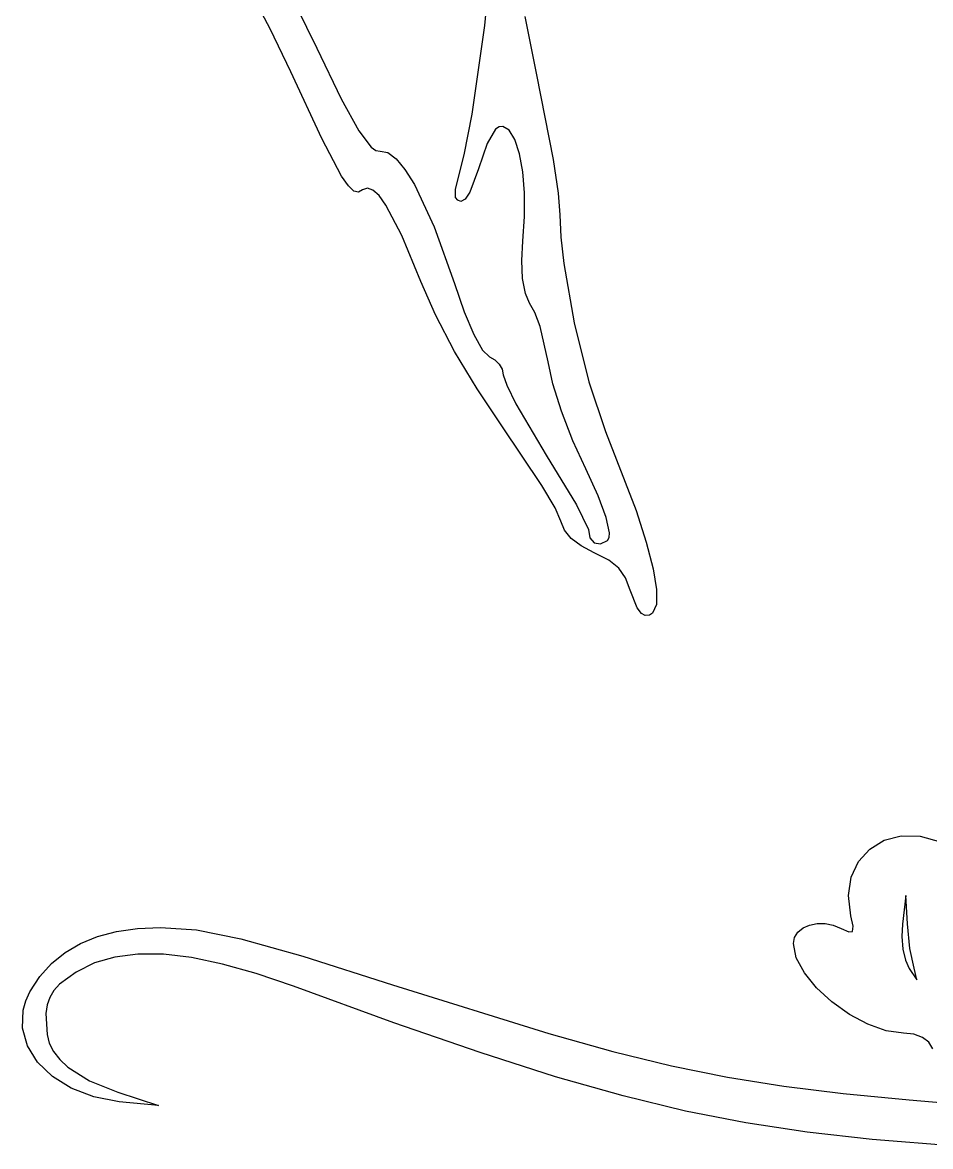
# Model space of a CAD drawing. Extents: x 9 to 1857, y 16 to 982.
# Drawn here: x 1355.4 to 1443.8, y 47.3 to 156.6 of the extents above; entities that cross this region are included whole.
import ezdxf

# ---------------------------------------------------------------- set-up
doc = ezdxf.new("R2010")
doc.units = 0

msp = doc.modelspace()

# ---------------------------------------------------------------- linework, layer by layer
at = {"layer": 'Layer 1'}
for p, q in [((1400.405263, 156.333226), (1400.801833, 160.361242)), ((1379.528578, 155.999857), (1377.76855, 159.318168)), ((1382.032889, 158.21785), (1384.0476, 154.1315)), ((1404.301738, 157.205441), (1405.4311, 151.51823)), ((1381.5254, 151.81478), (1379.528578, 155.999857)), ((1399.155411, 147.703848), (1400.405263, 156.333226)), ((1384.0476, 154.1315), (1386.437806, 149.196899)), ((1384.54607, 145.331758), (1381.5254, 151.81478)), ((1405.4311, 151.51823), (1407.039625, 143.29289)), ((1386.437806, 149.196899), (1388.1343, 146.08628)), ((1398.373616, 143.726087), (1399.155411, 147.703848)), ((1388.1343, 146.08628), (1389.326944, 144.490346)), ((1401.4357, 146.24612), (1400.633313, 144.840359)), ((1401.793417, 146.460136), (1401.4357, 146.24612)), ((1402.137383, 146.506535), (1401.793417, 146.460136)), ((1402.773959, 146.137884), (1402.137383, 146.506535)), ((1403.325218, 145.222968), (1402.773959, 146.137884)), ((1386.461588, 141.67724), (1384.54607, 145.331758)), ((1389.326944, 144.490346), (1389.793654, 144.16373)), ((1400.633313, 144.840359), (1399.7959, 142.36479)), ((1403.77095, 143.84459), (1403.325218, 145.222968)), ((1389.793654, 144.16373), (1390.2056, 144.0998)), ((1390.2056, 144.0998), (1390.948539, 143.95866)), ((1390.948539, 143.95866), (1391.761708, 143.354017)), ((1391.761708, 143.354017), (1392.632919, 142.307608)), ((1397.5349, 140.38868), (1398.373616, 143.726087)), ((1404.090944, 142.085554), (1403.77095, 143.84459)), ((1407.039625, 143.29289), (1407.527678, 140.022384)), ((1392.632919, 142.307608), (1393.549988, 140.841167)), ((1399.7959, 142.36479), (1398.9341, 140.102119)), ((1387.125057, 140.713167), (1386.461588, 141.67724)), ((1404.264991, 140.028661), (1404.090944, 142.085554)), ((1387.656411, 140.219217), (1387.125057, 140.713167)), ((1388.103706, 140.116388), (1387.656411, 140.219217)), ((1388.515, 140.32568), (1388.103706, 140.116388)), ((1388.978422, 140.502984), (1388.515, 140.32568)), ((1389.507697, 140.318312), (1388.978422, 140.502984)), ((1390.104973, 139.768287), (1389.507697, 140.318312)), ((1393.549988, 140.841167), (1395.472948, 136.735134)), ((1397.55985, 139.588371), (1397.5349, 140.38868)), ((1398.9341, 140.102119), (1398.47515, 139.432296)), ((1404.272879, 137.756716), (1404.264991, 140.028661)), ((1407.527678, 140.022384), (1407.7054, 137.90873)), ((1390.7724, 138.84953), (1390.104973, 139.768287)), ((1397.764175, 139.326423), (1397.55985, 139.588371)), ((1398.0729, 139.20825), (1397.764175, 139.326423)), ((1398.47515, 139.432296), (1398.0729, 139.20825)), ((1392.326303, 135.892305), (1390.7724, 138.84953)), ((1407.7054, 137.90873), (1407.801187, 135.714588)), ((1395.472948, 136.735134), (1397.4331, 131.2098)), ((1404.0944, 135.35252), (1404.272879, 137.756716)), ((1394.1866, 131.41961), (1392.326303, 135.892305)), ((1407.801187, 135.714588), (1408.079092, 133.153426)), ((1403.986488, 133.468394), (1404.0944, 135.35252)), ((1404.076125, 131.703762), (1403.986488, 133.468394)), ((1408.079092, 133.153426), (1409.079513, 127.412149)), ((1395.611472, 128.1625), (1394.1866, 131.41961)), ((1404.34145, 130.256422), (1404.076125, 131.703762)), ((1397.4331, 131.2098), (1398.385069, 128.463682)), ((1404.7606, 129.32417), (1404.34145, 130.256422)), ((1405.268112, 128.416514), (1404.7606, 129.32417)), ((1397.46435, 124.621719), (1395.611472, 128.1625)), ((1398.385069, 128.463682), (1399.32305, 126.260075)), ((1405.77405, 127.036095), (1405.268112, 128.416514)), ((1406.5469, 123.60733), (1405.77405, 127.036095)), ((1409.079513, 127.412149), (1410.503177, 121.649112)), ((1399.32305, 126.260075), (1400.175006, 124.7485)), ((1400.175006, 124.7485), (1400.8689, 124.07848)), ((1399.646703, 120.972808), (1397.46435, 124.621719)), ((1400.8689, 124.07848), (1401.385342, 123.803472)), ((1401.385342, 123.803472), (1401.808063, 123.386606)), ((1407.02217, 121.472801), (1406.5469, 123.60733)), ((1401.808063, 123.386606), (1402.093477, 122.884482)), ((1402.093477, 122.884482), (1402.198, 122.3537)), ((1402.198, 122.3537), (1402.527097, 121.340597)), ((1407.871738, 118.796104), (1407.02217, 121.472801)), ((1410.503177, 121.649112), (1412.1466, 116.82853)), ((1402.06, 117.39131), (1399.646703, 120.972808)), ((1402.527097, 121.340597), (1403.424225, 119.525262)), ((1403.424225, 119.525262), (1406.3744, 114.51653)), ((1408.975311, 115.919245), (1407.871738, 118.796104)), ((1405.9534, 111.578224), (1402.06, 117.39131)), ((1410.2126, 113.18423), (1408.975311, 115.919245)), ((1412.1466, 116.82853), (1415.114478, 109.147443)), ((1406.3744, 114.51653), (1409.306625, 109.688894)), ((1411.423259, 110.556828), (1410.2126, 113.18423)), ((1407.227884, 109.395796), (1405.9534, 111.578224)), ((1412.201825, 108.456112), (1411.423259, 110.556828)), ((1407.8029, 108.10249), (1407.227884, 109.395796)), ((1409.306625, 109.688894), (1410.49, 107.29587)), ((1412.518203, 106.98042), (1412.201825, 108.456112)), ((1415.114478, 109.147443), (1416.110485, 106.048878)), ((1408.150484, 107.224665), (1407.8029, 108.10249)), ((1408.799175, 106.427161), (1408.150484, 107.224665)), ((1410.49, 107.29587), (1410.598761, 106.495144)), ((1409.759528, 105.700009), (1408.799175, 106.427161)), ((1410.598761, 106.495144), (1411.022063, 106.0051)), ((1411.642408, 105.893476), (1412.3423, 106.22801)), ((1412.3423, 106.22809), (1412.493668, 106.507689)), ((1412.3423, 106.22801), (1412.3423, 106.22809)), ((1412.493668, 106.507689), (1412.518203, 106.98042)), ((1411.0421, 105.03324), (1409.759528, 105.700009)), ((1411.022063, 106.0051), (1411.642408, 105.893476)), ((1412.452353, 104.311457), (1411.0421, 105.03324)), ((1416.110485, 106.048878), (1416.77445, 103.47628)), ((1413.430475, 103.53991), (1412.452353, 104.311457)), ((1414.087334, 102.602748), (1413.430475, 103.53991)), ((1416.77445, 103.47628), (1417.101309, 101.453132)), ((1414.5338, 101.38412), (1414.087334, 102.602748)), ((1415.23385, 99.67257), (1414.5338, 101.38412)), ((1417.101309, 101.453132), (1417.085997, 100.002918)), ((1415.636075, 99.134117), (1415.23385, 99.67257)), ((1417.085997, 100.002918), (1416.723449, 99.149122)), ((1416.0086, 98.91523), (1415.636075, 99.134117)), ((1416.410379, 98.95322), (1416.0086, 98.91523)), ((1416.723449, 99.149122), (1416.410379, 98.95322)), ((1437.839563, 76.199565), (1439.247263, 77.052801)), ((1439.247263, 77.052801), (1440.905773, 77.490253)), ((1440.905773, 77.490253), (1442.750263, 77.458267)), ((1442.750263, 77.458267), (1444.7159, 76.90319)), ((1436.747504, 74.984197), (1437.839563, 76.199565)), ((1436.03592, 73.46035), (1436.747504, 74.984197)), ((1435.769642, 71.681676), (1436.03592, 73.46035)), ((1436.0135, 69.70183), (1435.769642, 71.681676)), ((1441.3677, 71.68049), (1441.0241, 68.89003)), ((1441.5095, 68.94271), (1441.3677, 71.68049)), ((1431.997825, 68.809283), (1432.724806, 68.95692)), ((1432.724806, 68.95692), (1433.506219, 68.958406)), ((1433.506219, 68.958406), (1434.302978, 68.801389)), ((1436.221827, 68.689496), (1436.0135, 69.70183)), ((1441.756463, 66.544305), (1441.5095, 68.94271)), ((1362.718817, 67.692578), (1364.57317, 68.174223)), ((1364.57317, 68.174223), (1366.617567, 68.462923)), ((1366.617567, 68.462923), (1368.8562, 68.56074)), ((1368.8562, 68.56074), (1372.360759, 68.332257)), ((1372.360759, 68.332257), (1376.666225, 67.484443)), ((1430.534313, 67.612967), (1430.863494, 68.124956)), ((1430.863494, 68.124956), (1431.364359, 68.527844)), ((1431.364359, 68.527844), (1431.997825, 68.809283)), ((1434.302978, 68.801389), (1435.076, 68.47352)), ((1435.076, 68.47352), (1435.799455, 68.136096)), ((1435.799455, 68.136096), (1436.165938, 68.187836)), ((1436.165938, 68.187836), (1436.221827, 68.689496)), ((1441.0241, 68.89003), (1440.968492, 67.685827)), ((1359.563463, 66.142205), (1361.050313, 67.015926)), ((1361.050313, 67.015926), (1362.718817, 67.692578)), ((1376.666225, 67.484443), (1382.707903, 65.787249)), ((1430.4159, 67.00423), (1430.534313, 67.612967)), ((1430.702025, 65.624504), (1430.4159, 67.00423)), ((1440.968492, 67.685827), (1441.070938, 66.469879)), ((1358.254073, 65.069352), (1359.563463, 66.142205)), ((1364.421402, 65.701249), (1362.421192, 65.119348)), ((1366.650813, 65.983086), (1364.421402, 65.701249)), ((1369.124813, 65.96385), (1366.650813, 65.983086)), ((1371.858785, 65.642535), (1369.124813, 65.96385)), ((1374.868117, 65.018133), (1371.858785, 65.642535)), ((1382.707903, 65.787249), (1391.4211, 63.01063)), ((1431.490091, 64.164498), (1430.702025, 65.624504)), ((1441.070938, 66.469879), (1441.310314, 65.383963)), ((1442.1508, 64.62254), (1441.756463, 66.544305)), ((1357.117951, 63.795304), (1358.254073, 65.069352)), ((1362.421192, 65.119348), (1360.6348, 64.23839)), ((1378.168194, 64.089637), (1374.868117, 65.018133)), ((1441.310314, 65.383963), (1441.6655, 64.56986)), ((1441.6655, 64.56986), (1441.6655, 64.56944)), ((1441.6655, 64.56944), (1442.433263, 63.494739)), ((1442.433263, 63.494739), (1442.1508, 64.62254)), ((1356.1509, 62.318), (1357.117951, 63.795304)), ((1360.6348, 64.23839), (1359.02093, 63.048324)), ((1381.7744, 62.85604), (1378.168194, 64.089637)), ((1432.679804, 62.705749), (1431.490091, 64.164498)), ((1358.468488, 62.431119), (1358.070988, 61.767548)), ((1359.02093, 63.048324), (1358.468488, 62.431119)), ((1391.545085, 59.313446), (1381.7744, 62.85604)), ((1391.4211, 63.01063), (1406.616033, 58.244402)), ((1434.170875, 61.329794), (1432.679804, 62.705749)), ((1355.485813, 60.543254), (1355.740171, 61.434285)), ((1355.740171, 61.434285), (1356.1509, 62.318)), ((1358.070988, 61.767548), (1357.817389, 61.033919)), ((1435.863011, 60.118171), (1434.170875, 61.329794)), ((1355.421122, 58.770147), (1355.485813, 60.543254)), ((1357.817389, 61.033919), (1357.696652, 60.206545)), ((1357.696652, 60.206545), (1357.8096, 58.1758)), ((1399.953508, 56.404748), (1391.545085, 59.313446)), ((1437.655922, 59.152418), (1435.863011, 60.118171)), ((1439.449315, 58.514072), (1437.655922, 59.152418)), ((1355.906645, 57.060487), (1355.421122, 58.770147)), ((1357.8096, 58.1758), (1358.030001, 57.334623)), ((1406.616033, 58.244402), (1412.848551, 56.510072)), ((1441.1429, 58.28467), (1439.449315, 58.514072)), ((1442.136005, 58.180216), (1441.1429, 58.28467)), ((1442.968113, 57.878966), (1442.136005, 58.180216)), ((1356.8922, 55.476084), (1355.906645, 57.060487)), ((1358.030001, 57.334623), (1358.446906, 56.521093)), ((1443.596989, 57.403411), (1442.968113, 57.878966)), ((1443.9804, 56.77604), (1443.596989, 57.403411)), ((1358.446906, 56.521093), (1359.053421, 55.740862)), ((1407.290699, 54.052926), (1399.953508, 56.404748)), ((1412.848551, 56.510072), (1418.548063, 55.124198)), ((1358.327605, 54.078745), (1356.8922, 55.476084)), ((1359.053421, 55.740862), (1359.84265, 54.99958)), ((1359.84265, 54.99958), (1361.941669, 53.65647)), ((1418.548063, 55.124198), (1423.997285, 54.023727)), ((1360.162678, 52.930279), (1358.327605, 54.078745)), ((1361.941669, 53.65647), (1364.6888, 52.53697)), ((1413.847688, 52.180963), (1407.290699, 54.052926)), ((1423.997285, 54.023727), (1429.478936, 53.145609)), ((1362.347237, 52.092494), (1360.162678, 52.930279)), ((1364.6888, 52.53697), (1368.6457, 51.25053)), ((1429.478936, 53.145609), (1435.275735, 52.426794)), ((1364.8311, 51.6272), (1362.347237, 52.092494)), ((1368.6457, 51.25053), (1364.8311, 51.6272)), ((1419.915503, 50.71184), (1413.847688, 52.180963)), ((1435.275735, 52.426794), (1441.6704, 51.80423)), ((1441.6704, 51.80423), (1448.1527, 51.23551)), ((1425.785173, 49.568541), (1419.915503, 50.71184)), ((1431.747729, 48.674047), (1425.785173, 49.568541)), ((1438.0942, 47.95134), (1431.747729, 48.674047)), ((1446.834507, 47.265248), (1438.0942, 47.95134))]:
    msp.add_line(p, q, dxfattribs=at)

doc.saveas('drawing.dxf')
